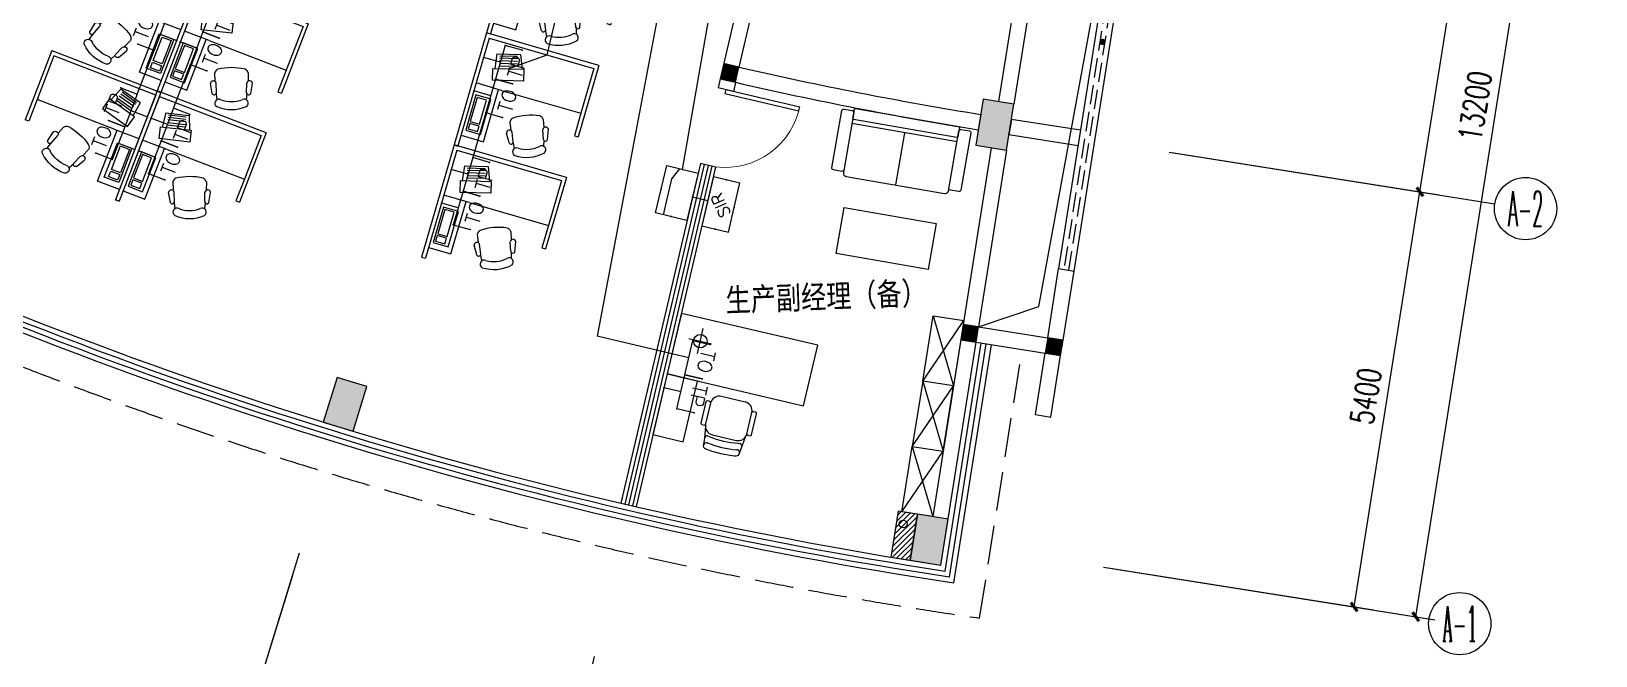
# Model space of a CAD drawing. Extents: x 13680 to 1640314, y -473492 to 65390.
# Drawn here: x 1381454 to 1401544, y -441717 to -433692 of the extents above; entities that cross this region are included whole.
import ezdxf
from ezdxf.enums import TextEntityAlignment as Align

# ---------------------------------------------------------------- set-up
doc = ezdxf.new("R2010")
doc.units = 0
doc.header["$LTSCALE"] = 1000
doc.header["$MEASUREMENT"] = 0
doc.linetypes.add('DASH', pattern=[0.35, 0.25, -0.1])
for name, color, linetype in [('AXIS', 1, 'Continuous'), ('AXIS_TEXT', 7, 'Continuous'), ('COLUMN', 255, 'Continuous'), ('DIM_LEAD', 4, 'Continuous'), ('EQUIP-通讯', 6, 'Continuous'), ('HATCH', 8, 'Continuous'), ('LINE', 123, 'Continuous'), ('PUB_HATCH', 8, 'Continuous'), ('PUB_TEXT', 7, 'Continuous'), ('STAIR', 2, 'Continuous'), ('TEL_TEXT', 7, 'Continuous'), ('VPIPE-雨水', 4, 'DASH'), ('WALL', 255, 'Continuous'), ('WINDOW', 2, 'Continuous'), ('WIRE-照明', 120, 'Continuous'), ('装修家具', 8, 'Continuous')]:
    doc.layers.add(name, color=color, linetype=linetype)
doc.styles.add('_HZTXT', font='txt.shx', dxfattribs={"width": 0.8, "bigfont": 'HZTXT.shx'})
doc.styles.add('_TCH_AXIS', font='COMPLEX', dxfattribs={"bigfont": 'GBCBIG'})
doc.styles.add('_TCH_DIM_T3', font='SIMPLEX', dxfattribs={"width": 0.705882, "bigfont": 'GBCBIG'})
doc.styles.add('_TEL_DIM', font='SIMPLEX', dxfattribs={"width": 0.8, "height": 3.5, "bigfont": 'HZTXT'})
doc.styles.add('宋体', font='', dxfattribs={"width": 0.8})
doc.styles.get('宋体').set_extended_font_data('SimSun')
doc.dimstyles.new('_TCH_ARCH&&100', dxfattribs={"dimtxt": 297.5, "dimasz": 100, "dimexe": 250, "dimexo": 300, "dimgap": 126.25, "dimtad": 1, "dimdec": 0, "dimzin": 0, "dimdsep": 46, "dimtxsty": '_TCH_DIM_T3', "dimblk": 'ARCHTICK', "dimcen": 0.09, "dimclrt": 7, "dimazin": 2, "dimtfac": 1, "dimtdec": 0, "dimtix": 1, "dimtmove": 2, "dimatfit": 3, "dimfxl": 1, "dimtolj": 1, "dimtzin": 0, "dimarcsym": 0})
doc.dimstyles.new('_TCH_ARROW&&100', dxfattribs={"dimtxt": 297.5, "dimasz": 200, "dimexe": 250, "dimexo": 300, "dimgap": 126.25, "dimtad": 1, "dimdec": 0, "dimzin": 0, "dimdsep": 46, "dimtxsty": '_TCH_DIM_T3', "dimcen": 0.09, "dimclrt": 7, "dimazin": 2, "dimtfac": 1, "dimtdec": 0, "dimtix": 1, "dimtmove": 2, "dimatfit": 3, "dimfxl": 1, "dimtolj": 1, "dimtzin": 0, "dimarcsym": 0})

# ---------------------------------------------------------------- blocks, each defined once
blk = doc.blocks.new('yg')
at = {"layer": 'VPIPE-雨水', "linetype": 'Continuous'}
blk.add_circle((432554, 245591), 50, dxfattribs=at)
blk = doc.blocks.new('_ArchTick')
at = {"color": 0, "linetype": 'ByBlock', "const_width": 0.4}
blk.add_lwpolyline([(-0.5, -0.5), (0.5, 0.5)], dxfattribs=at)
blk = doc.blocks.new('*D403')
at = {"layer": 'AXIS', "color": 0, "lineweight": -2, "transparency": 16777216}
for p, q in [((1408295, -452505), (1411702, -453045)), ((1410610, -458339), (1411455, -453005)), ((1407450, -457838), (1410857, -458378))]:
    blk.add_line(p, q, dxfattribs=at)
at = {"layer": 'Defpoints', "color": 0, "transparency": 16777216}
for p in [(1407998, -452458), (1411455, -453005), (1407154, -457791)]:
    blk.add_point(p, dxfattribs=at)
at = {"layer": 'AXIS', "color": 0, "lineweight": -2, "transparency": 16777216, "xscale": 100, "yscale": 100, "zscale": 100}
for p, rotation in [((1411455, -453005), 80.99988415222704), ((1410610, -458339), 260.999884152227)]:
    blk.add_blockref('_ArchTick', p, dxfattribs=dict(at, rotation=rotation))
at = {"layer": 'AXIS', "color": 7, "transparency": 16777216, "insert": (1410761, -455629), "char_height": 297.5, "attachment_point": 5, "rotation": 80.9999, "style": '_TCH_DIM_T3'}
blk.add_mtext('\\A1;5400', dxfattribs=at)
blk = doc.blocks.new('*D404')
at = {"layer": 'AXIS', "color": 0, "lineweight": -2, "transparency": 16777216}
for p, q in [((1409515, -444801), (1412922, -445341)), ((1411455, -453005), (1412675, -445301)), ((1408295, -452505), (1411702, -453045))]:
    blk.add_line(p, q, dxfattribs=at)
at = {"layer": 'Defpoints', "color": 0, "transparency": 16777216}
for p in [(1409219, -444754), (1412675, -445301), (1407998, -452458)]:
    blk.add_point(p, dxfattribs=at)
at = {"layer": 'AXIS', "color": 0, "lineweight": -2, "transparency": 16777216, "xscale": 100, "yscale": 100, "zscale": 100}
for p, rotation in [((1412675, -445301), 80.99988415222737), ((1411455, -453005), 260.9998841522274)]:
    blk.add_blockref('_ArchTick', p, dxfattribs=dict(at, rotation=rotation))
at = {"layer": 'AXIS', "color": 7, "transparency": 16777216, "insert": (1411794, -449110), "char_height": 297.5, "attachment_point": 5, "rotation": 80.9999, "style": '_TCH_DIM_T3'}
blk.add_mtext('\\A1;7800', dxfattribs=at)
blk = doc.blocks.new('*D405')
at = {"layer": 'AXIS', "color": 0, "lineweight": -2, "transparency": 16777216}
for p, q in [((1409515, -444801), (1413713, -445466)), ((1411401, -458464), (1413466, -445427)), ((1407450, -457838), (1411648, -458503))]:
    blk.add_line(p, q, dxfattribs=at)
at = {"layer": 'Defpoints', "color": 0, "transparency": 16777216}
for p in [(1409219, -444754), (1413466, -445427), (1407154, -457791)]:
    blk.add_point(p, dxfattribs=at)
at = {"layer": 'AXIS', "color": 0, "lineweight": -2, "transparency": 16777216, "xscale": 100, "yscale": 100, "zscale": 100}
for p, rotation in [((1413466, -445427), 80.99988415222768), ((1411401, -458464), 260.9998841522277)]:
    blk.add_blockref('_ArchTick', p, dxfattribs=dict(at, rotation=rotation))
at = {"layer": 'AXIS', "color": 7, "transparency": 16777216, "insert": (1412162, -451902), "char_height": 297.5, "attachment_point": 5, "rotation": 80.9999, "style": '_TCH_DIM_T3'}
blk.add_mtext('\\A1;13200', dxfattribs=at)
blk = doc.blocks.new('*D421')
at = {"layer": 'AXIS', "color": 0, "lineweight": -2, "transparency": 16777216}
for p, q in [((1389493, -455039), (1388450, -457256)), ((1396976, -457934), (1396255, -460276))]:
    blk.add_line(p, q, dxfattribs=at)
blk.add_arc((1413677, -403645), 59000, 244.99422, 252.70578, dxfattribs=at)
at = {"layer": 'AXIS', "color": 0, "transparency": 16777216}
for points in [[(1388723, -457145), (1388752, -457085), (1388556, -457030)], [(1396148, -459946), (1396128, -460010), (1396329, -460037)]]:
    blk.add_solid(points, dxfattribs=at)
at = {"layer": 'Defpoints', "color": 0, "transparency": 16777216}
for p in [(1413677, -403645), (1389621, -454768), (1397064, -457648), (1391099, -458154)]:
    blk.add_point(p, dxfattribs=at)
at = {"layer": 'AXIS', "color": 7, "transparency": 16777216, "insert": (1392489, -458415), "char_height": 297.5, "attachment_point": 5, "rotation": 338.85, "style": '_TCH_DIM_T3'}
blk.add_mtext('\\A1;8.1°', dxfattribs=at)
blk = doc.blocks.new('*D422')
at = {"layer": 'AXIS', "color": 0, "lineweight": -2, "transparency": 16777216}
for p, q in [((1396976, -457934), (1396255, -460276)), ((1400852, -458978), (1400299, -461365))]:
    blk.add_line(p, q, dxfattribs=at)
blk.add_arc((1413677, -403645), 59000, 253.09422, 256.75577, dxfattribs=at)
at = {"layer": 'AXIS', "color": 0, "transparency": 16777216}
for points in [[(1396510, -460127), (1396530, -460064), (1396329, -460037)], [(1400168, -461044), (1400153, -461109), (1400355, -461122)]]:
    blk.add_solid(points, dxfattribs=at)
at = {"layer": 'Defpoints', "color": 0, "transparency": 16777216}
for p in [(1413677, -403645), (1397064, -457648), (1400920, -458686), (1397662, -460430)]:
    blk.add_point(p, dxfattribs=at)
at = {"layer": 'AXIS', "color": 7, "transparency": 16777216, "insert": (1398404, -460349), "char_height": 297.5, "attachment_point": 5, "rotation": 344.925, "style": '_TCH_DIM_T3'}
blk.add_mtext('\\A1;4.05°', dxfattribs=at)
blk = doc.blocks.new('*D423')
at = {"layer": 'AXIS', "color": 0, "lineweight": -2, "transparency": 16777216}
for p, q in [((1400852, -458978), (1400299, -461365)), ((1404792, -459746), (1404408, -462166))]:
    blk.add_line(p, q, dxfattribs=at)
blk.add_arc((1413677, -403645), 59000, 257.14422, 260.80566, dxfattribs=at)
at = {"layer": 'AXIS', "color": 0, "transparency": 16777216}
for points in [[(1400542, -461199), (1400557, -461134), (1400355, -461122)], [(1404255, -461854), (1404245, -461920), (1404448, -461919)]]:
    blk.add_solid(points, dxfattribs=at)
at = {"layer": 'Defpoints', "color": 0, "transparency": 16777216}
for p in [(1413677, -403645), (1400920, -458686), (1404839, -459450), (1401713, -461419)]:
    blk.add_point(p, dxfattribs=at)
at = {"layer": 'AXIS', "color": 7, "transparency": 16777216, "insert": (1402447, -461286), "char_height": 297.5, "attachment_point": 5, "rotation": 348.9749, "style": '_TCH_DIM_T3'}
blk.add_mtext('\\A1;4.05°', dxfattribs=at)
blk = doc.blocks.new('*D424')
at = {"layer": 'AXIS', "color": 0, "lineweight": -2, "transparency": 16777216}
for p, q in [((1356877, -403645), (1353627, -403645)), ((1404792, -459746), (1404283, -462956))]:
    blk.add_line(p, q, dxfattribs=at)
blk.add_arc((1413677, -403645), 59800, 180.19165, 260.80826, dxfattribs=at)
at = {"layer": 'AXIS', "color": 0, "transparency": 16777216}
for points in [[(1353844, -403845), (1353911, -403845), (1353877, -403645)], [(1404130, -462645), (1404120, -462710), (1404322, -462709)]]:
    blk.add_solid(points, dxfattribs=at)
at = {"layer": 'Defpoints', "color": 0, "transparency": 16777216}
for p in [(1357177, -403645), (1413677, -403645), (1360395, -430794), (1404839, -459450)]:
    blk.add_point(p, dxfattribs=at)
at = {"layer": 'AXIS', "color": 7, "transparency": 16777216, "insert": (1368414, -442304), "char_height": 297.5, "attachment_point": 5, "rotation": 310.5, "style": '_TCH_DIM_T3'}
blk.add_mtext('\\A1;81°', dxfattribs=at)
blk = doc.blocks.new('A$C44F7551D')
at = {"layer": '装修家具', "color": 8}
for p, q in [((0, 400), (850, 0)), ((850, 400), (0, 0))]:
    blk.add_line(p, q, dxfattribs=at)
blk.add_lwpolyline([(0, 400), (0, 0), (850, 0), (850, 400)], close=True, dxfattribs=at)
blk = doc.blocks.new('A$C4CDD4A0C')
at = {"layer": '装修家具', "color": 8}
for p, q in [((1426, 1634), (1426, 1335)), ((1264, 1482), (1593, 1482)), ((386, 1218), (386, 1188)), ((682, 1234), (402, 1234)), ((697, 1188), (697, 1218)), ((222, 1146), (139, 1139)), ((371, 1167), (222, 1146)), ((260, 1116), (258, 1094)), ((288, 1056), (288, 744)), ((685, 1173), (405, 1173)), ((682, 1172), (682, 1172)), ((794, 744), (794, 1056)), ((794, 1056), (794, 1056)), ((139, 663), (222, 654)), ((222, 654), (371, 633)), ((258, 709), (259, 686)), ((386, 612), (386, 582)), ((395, 628), (682, 628)), ((682, 628), (682, 628)), ((697, 582), (697, 612)), ((402, 566), (682, 566))]:
    blk.add_line(p, q, dxfattribs=at)
for points in [[(917, 1400), (917, 1800), (117, 1800), (117, 1400)], [(1717, 0), (1717, 1800), (917, 1800), (917, 0)]]:
    blk.add_lwpolyline(points, close=True, dxfattribs=at)
blk.add_circle((1425, 1482), 86.5, dxfattribs=at)
for centre, radius, start, end in [((402, 1218), 15.6, 90, 180), ((682, 1218), 15.6, 0, 90), ((1453, 898), 1374, 171.4477, 179.9347), ((133, 1101), 38.4, 81.1166, 176.8521), ((118, 1087), 55.7, 6.303, 68.0435), ((1455, 900), 1296, 171.4477, 188.5523), ((230, 1117), 30.1, 357.8693, 100.843), ((1539, 901), 1296, 171.4477, 188.5523), ((405, 1056), 117, 90, 180), ((402, 1188), 15.6, 180, 261.0411), ((682, 1188), 15.6, 270, 0), ((678, 1056), 117, 0, 88.0898), ((1453, 902), 1374, 180.0653, 188.5523), ((136, 705), 41.7, 190.1524, 273.9531), ((137, 700), 37.3, 272.6932, 11.282), ((227, 686), 32.5, 262.6639, 359.9194), ((405, 744), 117, 180, 266.9085), ((402, 612), 15.6, 90, 180), ((678, 744), 117, 271.9102, 0), ((682, 612), 15.6, 0, 90), ((402, 582), 15.6, 180, 270), ((682, 582), 15.6, 270, 0)]:
    blk.add_arc(centre, radius, start, end, dxfattribs=at)
blk = doc.blocks.new('A$C78CF44EF')
at = {"layer": '装修家具', "color": 8}
for p, q in [((2574, 1083), (1204, 1083)), ((1889, 1083), (1889, 401))]:
    blk.add_line(p, q, dxfattribs=at)
at = {"layer": '装修家具', "color": 4}
blk.add_line((2563, 1138), (1215, 1138), dxfattribs=at)
at = {"layer": '装修家具', "color": 4, "flags": 128}
for points in [[(1204, 478, -0.414214), (1182, 456), (1071, 456, -0.414216), (1049, 478), (1049, 1226, -0.198904), (1056, 1242, -0.198911), (1071, 1248), (1182, 1248, -0.414211), (1204, 1226, -0.414211)], [(1204, 1149), (1204, 1270, -0.198896), (1208, 1278, -0.198912), (1215, 1281), (2563, 1281, -0.414208), (2574, 1270), (2574, 1149)], [(1204, 1226), (1204, 445, 0.414215), (1248, 401), (2530, 401, 0.414214), (2574, 445), (2574, 1226)], [(2574, 1226, -0.414214), (2596, 1248), (2707, 1248, -0.198912), (2723, 1242, -0.198912), (2729, 1226), (2729, 478, -0.414218), (2707, 456), (2596, 456, -0.414216), (2574, 478, -0.414216)]]:
    blk.add_lwpolyline(points, format="xyb", dxfattribs=at)
at = {"layer": '装修家具', "color": 4}
blk.add_lwpolyline([(2489, -599), (1289, -599), (1289, 1), (2489, 1)], close=True, dxfattribs=at)
at = {"layer": '装修家具', "color": 8}
for centre, start, end in [((1215, 1149), 180, 270), ((2563, 1149), 270, 0)]:
    blk.add_arc(centre, 11, start, end, dxfattribs=at)
blk = doc.blocks.new('A$C3ECB1412')
at = {"layer": '装修家具', "color": 8}
for p, q in [((0, 1500), (0, 0)), ((0, 1500), (0, 0)), ((1500, 1500), (0, 1500)), ((0, 1500), (50, 1500)), ((50, 1444), (50, 844)), ((50, 1444), (1450, 1444)), ((1450, 1444), (1450, 844)), ((1500, 1500), (1500, 544)), ((201, 1278), (496, 1355)), ((201, 1278), (227, 1087)), ((244, 1263), (466, 1322)), ((250, 1237), (473, 1295)), ((259, 1205), (482, 1263)), ((268, 1171), (491, 1229)), ((496, 1355), (567, 1176)), ((205, 1083), (588, 1184)), ((243, 937), (205, 1083)), ((626, 1037), (243, 937)), ((276, 1140), (499, 1199)), ((588, 1184), (626, 1037)), ((50, 844), (50, 0)), ((50, 844), (50, 0)), ((390, 844), (50, 844)), ((350, 144), (350, 844)), ((390, 844), (1450, 844)), ((1450, 844), (1450, 544)), ((90, 695), (90, 223)), ((289, 695), (90, 695)), ((115, 670), (115, 347)), ((239, 670), (115, 670)), ((239, 347), (239, 670)), ((289, 223), (289, 695)), ((1008, 635), (1043, 536)), ((605, 480), (646, 383)), ((1081, 386), (1038, 507)), ((1132, 400), (1108, 527)), ((1450, 544), (1500, 544)), ((90, 223), (289, 223)), ((115, 347), (239, 347)), ((239, 323), (115, 323)), ((115, 323), (115, 248)), ((115, 248), (239, 248)), ((239, 248), (239, 323)), ((671, 223), (604, 333)), ((719, 246), (669, 365)), ((719, 236), (753, 168)), ((1088, 377), (1108, 304)), ((0, 0), (50, 0)), ((50, 144), (350, 144))]:
    blk.add_line(p, q, dxfattribs=at)
for centre, radius, start, end in [((1036, -39), 708, 96.8246, 125.3087), ((950, 594), 70.3, 35.575, 88.634), ((675, 488), 70.3, 133.4994, 186.5584), ((1074, 512), 36.8, 24.5799, 187.0599), ((639, 344), 36.8, 35.0735, 197.5535), ((691, 242), 27.9, 223.2902, 8.784), ((800, 575), 489, 268.3277, 313.8056), ((797, 582), 394, 270.7801, 311.3533), ((1098, 254), 51.9, 322.3317, 140.7492), ((1104, 401), 27.9, 213.3494, 358.8432), ((795, 137), 51.9, 81.3842, 259.8017)]:
    blk.add_arc(centre, radius, start, end, dxfattribs=at)
blk = doc.blocks.new('$DorLib2D$00000001')
for p, q in [((0.45, 0.975), (0.5, 0.975)), ((0.45, 0), (0.45, 0.975)), ((0.5, 0), (0.5, 0.975)), ((0.5, 0), (0.45, 0))]:
    blk.add_line(p, q)
at = {"lineweight": 13}
blk.add_arc((0.475, 0), 0.975, 91.4693, 180, dxfattribs=at)
blk = doc.blocks.new('$equip$00001847')
for p, q in [((-0.5, 0.499), (-0.5, 0.999)), ((0.5, 0.999), (0.5, 0.499)), ((0.5, 0.499), (-0.5, 0.499)), ((0, 0.5), (0, 0))]:
    blk.add_line(p, q)
for p in [(-0.5, 0.999), (0.5, 0.999), (-0.5, 0.499), (0.5, 0.499), (0, 0)]:
    blk.add_point(p)
at = {"color": 7, "style": '_TEL_DIM'}
blk.add_attdef('$TEXT$', text='', height=0.4, dxfattribs=at).set_placement((0, 0.999), align=Align.MIDDLE_CENTER)
at = {"color": 7, "style": '_TEL_DIM', "flags": 1}
blk.add_attdef('A', text='', height=0.00002, dxfattribs=at).set_placement((0, 0), align=Align.MIDDLE_CENTER)
blk = doc.blocks.new('$equip$00001867')
for p, q in [((-0.5, 0.499), (-0.5, 0.999)), ((0.5, 0.999), (0.5, 0.499)), ((0.5, 0.499), (-0.5, 0.499)), ((0, 0.5), (0, 0))]:
    blk.add_line(p, q)
for p in [(-0.5, 0.999), (0.5, 0.999), (-0.5, 0.499), (0.5, 0.499), (0, 0)]:
    blk.add_point(p)
at = {"color": 7, "style": '_TEL_DIM'}
blk.add_attdef('$TEXT$', text='', height=0.4, dxfattribs=at).set_placement((0, 0.999), align=Align.MIDDLE_CENTER)
at = {"color": 7, "style": '_TEL_DIM', "flags": 1}
blk.add_attdef('A', text='', height=0.00002, dxfattribs=at).set_placement((0, 0), align=Align.MIDDLE_CENTER)
blk = doc.blocks.new('$equip$00001876')
at = {"color": 0, "linetype": 'Continuous'}
blk.add_lwpolyline([(-0.625, 0.415), (0.625, 0.415), (0.625, -0.415), (-0.625, -0.415)], close=True, dxfattribs=at)
blk.add_lwpolyline([(0.625, 0.075), (0.325, 0.215), (-0.625, 0.215)], dxfattribs=at)
for p in [(0, 0.415), (-0.625, 0), (0.625, 0), (0, -0.415)]:
    blk.add_point(p)
at = {"layer": 'TEL_TEXT', "style": '_TEL_DIM', "flags": 1}
blk.add_attdef('A', text='', height=0.00002, dxfattribs=at).set_placement((0, 0), align=Align.MIDDLE_CENTER)
blk = doc.blocks.new('$equip$00001889')
for p, q in [((-0.65, 0.35), (-0.65, -0.35)), ((0.65, 0.35), (-0.65, 0.35)), ((0.65, 0.35), (0.65, -0.35)), ((-0.65, -0.35), (0.65, -0.35))]:
    blk.add_line(p, q)
for p in [(-0.65, 0), (0, 0.35), (0.65, 0), (0, -0.35)]:
    blk.add_point(p)
at = {"color": 7, "style": '_TEL_DIM'}
blk.add_attdef('$TEXT$', text='', height=0.3, dxfattribs=at).set_placement((-0.02, -0.003), align=Align.MIDDLE_CENTER)
at = {"color": 7, "style": '_TEL_DIM', "flags": 1}
blk.add_attdef('A', text='', height=0.00002, dxfattribs=at).set_placement((0, 0), align=Align.MIDDLE_CENTER)
blk = doc.blocks.new('3FX')
at = {"layer": 'PUB_HATCH', "linetype": 'ByBlock'}
for points in [[(1402470.5, -451552.1), (1402665.4, -451597.2), (1402710.5, -451402.4), (1402515.7, -451357.2)], [(1405755.8, -454937.6), (1405787.1, -454740.1), (1405589.5, -454708.8), (1405558.3, -454906.3)], [(1406841.4, -455109.6), (1406872.7, -454912), (1406675.2, -454880.7), (1406643.9, -455078.3)]]:
    blk.add_hatch(color=256, dxfattribs=at).paths.add_polyline_path(points)
at = {"layer": 'PUB_HATCH'}
for points in [[(1406147, -452468.4), (1406240.8, -451875.8), (1405845.7, -451813.2), (1405751.9, -452405.8)], [(1397372.7, -455964), (1397755.1, -456081.6), (1397931.5, -455508.1), (1397549.2, -455390.5)], [(1405302.3, -457801.5), (1405396.1, -457208.9), (1405001.1, -457146.3), (1404907.2, -457738.9)]]:
    blk.add_hatch(color=256, dxfattribs=at).paths.add_polyline_path(points)
at = {"layer": 'WALL'}
h = blk.add_hatch(dxfattribs=at)
h.set_pattern_fill('ANSI31', color=8, scale=30)
h.set_pattern_definition([(45, (1240280.945, -462691.366), (-33.67596, 33.67596), [])])
h.paths.add_polyline_path([(1404908.3, -457738.6), (1405002, -457146.8), (1404754.1, -457107.6), (1404660.4, -457699.4)])
at = {"layer": 'AXIS'}
for p, q in [((1408236.5, -452495.6), (1412416.2, -453157.7)), ((1397064, -457647.6), (1395887.9, -461470.8)), ((1407391.8, -457829.2), (1411571.5, -458491.2))]:
    blk.add_line(p, q, dxfattribs=at)
for centre in [(1412811.3, -453220.2), (1411966.6, -458553.7)]:
    blk.add_circle(centre, 400, dxfattribs=at)
at = {"layer": 'COLUMN', "linetype": 'ByBlock'}
for p, q in [((1402515.7, -451357.2), (1402470.5, -451552.1)), ((1402710.5, -451402.4), (1402515.7, -451357.2)), ((1402665.4, -451597.2), (1402710.5, -451402.4)), ((1402470.5, -451552.1), (1402665.4, -451597.2)), ((1405589.5, -454708.8), (1405558.3, -454906.3)), ((1405787.1, -454740.1), (1405589.5, -454708.8)), ((1405755.8, -454937.6), (1405787.1, -454740.1)), ((1405558.3, -454906.3), (1405755.8, -454937.6)), ((1406675.2, -454880.7), (1406643.9, -455078.3)), ((1406872.7, -454912), (1406675.2, -454880.7)), ((1406841.4, -455109.6), (1406872.7, -454912)), ((1406643.9, -455078.3), (1406841.4, -455109.6))]:
    blk.add_line(p, q, dxfattribs=at)
at = {"layer": 'COLUMN'}
for p, q in [((1405845.7, -451813.2), (1405751.9, -452405.8)), ((1406240.8, -451875.8), (1405845.7, -451813.2)), ((1406147, -452468.4), (1406240.8, -451875.8)), ((1407097.3, -452213.9), (1406209.1, -452073.3)), ((1405751.9, -452405.8), (1406147, -452468.4)), ((1407066, -452411.5), (1406177.9, -452270.8)), ((1397549.2, -455390.5), (1397372.7, -455964)), ((1397931.5, -455508.1), (1397549.2, -455390.5)), ((1397755.1, -456081.6), (1397931.5, -455508.1)), ((1397372.7, -455964), (1397755.1, -456081.6)), ((1405001.1, -457146.3), (1404907.2, -457738.9)), ((1405396.1, -457208.9), (1405001.1, -457146.3)), ((1405302.3, -457801.5), (1405396.1, -457208.9)), ((1404907.2, -457738.9), (1405302.3, -457801.5))]:
    blk.add_line(p, q, dxfattribs=at)
at = {"layer": 'DIM_LEAD', "const_width": 40}
blk.add_lwpolyline([(1407363.5, -451091.6, 1), (1407392.3, -451063.9, 1)], format="xyb", close=True, dxfattribs=at)
at = {"layer": 'LINE', "linetype": 'DASH', "ltscale": 2}
blk.add_line((1405800.9, -458482.5), (1406347.5, -455031.3), dxfattribs=at)
blk.add_arc((1413677.3, -403645.3), 55400, 179.17262, 261.82632, dxfattribs=at)
at = {"layer": 'STAIR'}
for p, q in [((1406559.6, -454478.3), (1407879.6, -447275.5)), ((1405786.2, -454739.9), (1406559.6, -454478.3))]:
    blk.add_line(p, q, dxfattribs=at)
at = {"layer": 'WALL'}
for p, q in [((1402978.6, -449360), (1402470.5, -451552)), ((1403139.5, -449551.3), (1402710.5, -451402.3)), ((1406332.8, -450016.9), (1406043.3, -451844.5)), ((1406506.9, -450196.4), (1406240.8, -451875.8)), ((1402470.5, -451552), (1402470.5, -451552)), ((1405814.9, -452010.4), (1405782.8, -452207.8)), ((1406209.1, -452073.3), (1406177.9, -452270.8)), ((1405949.4, -452437.1), (1405589.6, -454708.8)), ((1406147, -452468.4), (1405787.1, -454740.1)), ((1406674.9, -454880.7), (1406815.7, -453991.8)), ((1406815.7, -453991.8), (1407013.2, -454023.1)), ((1406872.4, -454912), (1407013.2, -454023.1)), ((1405787.1, -454740.1), (1406674.9, -454880.7)), ((1405755.8, -454937.6), (1406643.6, -455078.2)), ((1406518.5, -455867.9), (1406643.6, -455078.2)), ((1406716.1, -455899.2), (1406841.1, -455109.5)), ((1406518.5, -455867.9), (1406716.1, -455899.2))]:
    blk.add_line(p, q, dxfattribs=at)
at = {"layer": 'WALL', "color": 4, "linetype": 'ByBlock'}
for p, q in [((1402470.5, -451552.1), (1402443.3, -451668.4)), ((1402665.3, -451597.6), (1402638, -451714)), ((1402215.5, -452642.1), (1401195, -457004.8)), ((1402410.3, -452687.7), (1401389.7, -457050.3)), ((1405558.3, -454906.3), (1405198.5, -457177.6))]:
    blk.add_line(p, q, dxfattribs=at)
at = {"layer": 'WALL', "linetype": 'ByBlock'}
for p, q in [((1402638.5, -451714.1), (1402443.3, -451668.4)), ((1402410.3, -452687.7), (1402215.5, -452642.1))]:
    blk.add_line(p, q, dxfattribs=at)
at = {"layer": 'WALL', "color": 8, "linetype": 'ByBlock'}
for p, q in [((1402264.2, -452653.5), (1401243.7, -457016.2)), ((1402312.9, -452664.9), (1401292.3, -457027.5)), ((1402361.6, -452676.3), (1401341, -457038.9))]:
    blk.add_line(p, q, dxfattribs=at)
at = {"layer": 'WALL', "color": 2}
blk.add_lwpolyline([(1404907.3, -457738.5), (1405001, -457146.7), (1404753.1, -457107.5), (1404659.4, -457699.3)], close=True, dxfattribs=at)
at = {"layer": 'WALL'}
for radius, start in [(49000, 257.06693), (49200, 257.0665)]:
    blk.add_arc((1413677.3, -403645.3), radius, start, 260.76651, dxfattribs=at)
at = {"layer": 'WINDOW'}
for p, q in [((1407738.7, -448164.6), (1406815.7, -453991.8)), ((1407013.2, -454023.1), (1407936.3, -448195.9)), ((1405301.3, -457801.4), (1405754.9, -454937.5)), ((1405357, -457877.8), (1405821.1, -454948)), ((1405411.9, -457952.9), (1405886.3, -454958.3)), ((1405467.7, -458029.2), (1405952.5, -454968.8))]:
    blk.add_line(p, q, dxfattribs=at)
at = {"layer": 'WINDOW', "linetype": 'DASH'}
for p, q in [((1407804.9, -448175.1), (1406881.9, -454002.3)), ((1406947.1, -454012.6), (1407870.1, -448185.4))]:
    blk.add_line(p, q, dxfattribs=at)
at = {"layer": 'WINDOW'}
for radius, end in [(54933, 261.34624), (54867, 261.27773), (54800, 261.20802), (55000, 261.41561)]:
    blk.add_arc((1413677.3, -403645.3), radius, 244.90455, end, dxfattribs=at)
at = {"layer": 'HATCH'}
blk.add_blockref('yg', (972264.6, -702863.5), dxfattribs=at)
blk.add_blockref('yg', (972264.6, -702863.5), dxfattribs=at)
at = {"layer": 'WINDOW', "xscale": 1000, "yscale": -1000, "zscale": 1000, "rotation": 76.83359518172055}
blk.add_blockref('$DorLib2D$00000001', (1402426.8, -452178.1), dxfattribs=at)
at = {"layer": '装修家具', "color": 8}
for name, p, rotation in [('A$C3ECB1412', (1399469.9, -450961.8), 343.8509566471357), ('A$C3ECB1412', (1395240.3, -451708.2), 338.9817337632682), ('A$C3ECB1412', (1399052.7, -452402.6), 343.8509566471357), ('A$C3ECB1412', (1394702.3, -453108.4), 338.9817337632682), ('A$C3ECB1412', (1398635.5, -453843.4), 343.8509566471357), ('A$C4CDD4A0C', (1403332.2, -456648.4), 76.83200112231313), ('A$C44F7551D', (1405331.5, -456338.1), 80.99848611612954)]:
    blk.add_blockref(name, p, dxfattribs=dict(at, rotation=rotation))
at = {"layer": '装修家具', "color": 8, "xscale": -1}
for name, p, rotation in [('A$C3ECB1412', (1395287, -451726.1), 338.9817337632778), ('A$C3ECB1412', (1394749, -453126.3), 338.9817337632778), ('A$C44F7551D', (1405597.5, -454659), 80.99848611612761), ('A$C44F7551D', (1405331.5, -456338.1), 80.99848611612906)]:
    blk.add_blockref(name, p, dxfattribs=dict(at, rotation=rotation))
at = {"layer": '装修家具', "linetype": 'ByBlock', "rotation": 350.1534196555106}
blk.add_blockref('A$C78CF44EF', (1402789.3, -452988.3), dxfattribs=at)
at = {"layer": 'AXIS_TEXT', "style": '_TCH_AXIS'}
for s, width, p, p2 in [('A-2', 0.344262, (1412585, -453446.5), (1413037.6, -453446.5)), ('A-1', 0.375, (1411740.3, -458780), (1412192.8, -458780))]:
    blk.add_text(s, height=452.55, dxfattribs=dict(at, width=width)).set_placement(p, p2, align=Align.FIT)
at = {"layer": 'PUB_TEXT', "linetype": 'ByBlock', "style": '宋体', "width": 0.8}
blk.add_text('生产副经理（备）', height=296.2, rotation=2.1906, dxfattribs=at).set_placement((1402543.7, -454546.5))
at = {"layer": 'WALL', "color": 2, "style": '_HZTXT', "width": 0.8, "flags": 8}
blk.add_attdef('北', text='', height=500, rotation=8, dxfattribs=at).set_placement((1355810.2, -399276.5), align=Align.MIDDLE)
at = {"layer": 'AXIS'}
for base, p1, p2, picture, middle in [((1360395.1, -430793.9), (1357177.3, -403645.3), (1404838.7, -459449.7), '*D424', (1368414.1, -442303.7)), ((1391099, -458154.2), (1389620.8, -454768), (1397064, -457647.6), '*D421', (1392488.7, -458414.5)), ((1397662.3, -460430.2), (1397064, -457647.6), (1400919.5, -458686.1), '*D422', (1398403.9, -460349.4)), ((1401712.8, -461419.5), (1400919.5, -458686.1), (1404838.7, -459449.7), '*D423', (1402446.8, -461286.5))]:
    dim = blk.add_angular_dim_3p(base=base, center=(1413677.3, -403645.3), p1=p1, p2=p2, dimstyle='_TCH_ARROW&&100', dxfattribs=at)
    dim.commit()
    dim.dimension.update_dxf_attribs({"geometry": picture, "text_midpoint": middle})
for p1, p2, distance, picture, middle in [((1407153.6, -457791.4), (1409218.5, -444754), -4300, '*D405', (1412161.5, -451902.4)), ((1407998.3, -452457.9), (1409218.5, -444754), -3500, '*D404', (1411793.7, -449110.4)), ((1407153.6, -457791.4), (1407998.3, -452457.9), -3500, '*D403', (1410761.3, -455629.2))]:
    dim = blk.add_aligned_dim(p1=p1, p2=p2, distance=distance, dimstyle='_TCH_ARCH&&100', dxfattribs=at)
    dim.commit()
    dim.dimension.update_dxf_attribs({"geometry": picture, "text_midpoint": middle})

msp = doc.modelspace()

# ---------------------------------------------------------------- linework, layer by layer
at = {"layer": 'WIRE-照明'}
for p, q in [((1388076.782, -433994.882), (1389639.047, -427485.607)), ((1390275.938, -429375.529), (1388721.74, -437610.618)), ((1389816.718, -435466.367), (1390887.577, -429344.973)), ((1382815.392, -434500.287), (1383030.591, -433940.208)), ((1383281.286, -434679.298), (1383496.485, -434119.218)), ((1387579.923, -434174.689), (1388076.782, -433994.882)), ((1387290.382, -434737.673), (1387123.5, -435313.997)), ((1389945.794, -435818.577), (1390141.426, -435865.528)), ((1389681.043, -437835.055), (1388721.74, -437610.618))]:
    msp.add_line(p, q, dxfattribs=at)

# ---------------------------------------------------------------- block references
msp.add_blockref('3FX', (-12168.458, 17249.31))
at = {"layer": 'EQUIP-通讯'}
ref = msp.add_blockref('$equip$00001867', (1383528.974, -433408.59), dxfattribs=dict(at, xscale=-450.0000000000001, yscale=450, zscale=450, rotation=248.98173376312))
ref.add_attrib('$TEXT$', 'TP', dxfattribs={"layer": '0', "color": 7, "height": 180, "rotation": 68.9817338, "style": '_TEL_DIM'}).set_placement((1383948.614, -433569.828), align=Align.MIDDLE_CENTER)
at = {"layer": 'EQUIP-通讯', "xscale": 450, "yscale": 450, "zscale": 450}
for name, p, rotation, values in [('$equip$00001847', (1383320.901, -433810.716), 68.98173376332944, {'$TEXT$': 'TO'}), ('$equip$00001867', (1382944.302, -434790.856), 68.98173376332944, {'$TEXT$': 'TP'}), ('$equip$00001847', (1382782.903, -435210.915), 68.98173376332944, {'$TEXT$': 'TO'}), ('$equip$00001847', (1389681.043, -437835.055), 256.8320011223348, {'$TEXT$': 'TO'}), ('$equip$00001867', (1389578.53, -438273.223), 256.8320011223348, {'$TEXT$': 'TP'})]:
    msp.add_blockref(name, p, dxfattribs=dict(at, rotation=rotation)).add_auto_attribs(values)
at = {"layer": 'EQUIP-通讯'}
ref = msp.add_blockref('$equip$00001847', (1383367.574, -433828.65), dxfattribs=dict(at, xscale=-450.0000000000001, yscale=450, zscale=450, rotation=248.98173376312))
ref.add_attrib('$TEXT$', 'TO', dxfattribs={"layer": '0', "color": 7, "height": 180, "rotation": 68.9817338, "style": '_TEL_DIM'}).set_placement((1383787.215, -433989.888), align=Align.MIDDLE_CENTER)
ref = msp.add_blockref('$equip$00001867', (1387262.434, -434026.851), dxfattribs=dict(at, xscale=-450.0000000000001, yscale=450.0000000000001, zscale=450.0000000000001, rotation=253.8509566473997))
ref.add_attrib('$TEXT$', 'TP', dxfattribs={"layer": '0', "color": 7, "height": 180, "rotation": 73.8509567, "style": '_TEL_DIM'}).set_placement((1387694.246, -434151.888), align=Align.MIDDLE_CENTER)
ref = msp.add_blockref('$equip$00001847', (1387137.273, -434459.095), dxfattribs=dict(at, xscale=-450.0000000000001, yscale=450.0000000000001, zscale=450.0000000000001, rotation=253.8509566473997))
ref.add_attrib('$TEXT$', 'TO', dxfattribs={"layer": '0', "color": 7, "height": 180, "rotation": 73.8509567, "style": '_TEL_DIM'}).set_placement((1387569.084, -434584.132), align=Align.MIDDLE_CENTER)
ref = msp.add_blockref('$equip$00001867', (1382990.976, -434808.789), dxfattribs=dict(at, xscale=-450.0000000000001, yscale=450, zscale=450, rotation=248.98173376312))
ref.add_attrib('$TEXT$', 'TP', dxfattribs={"layer": '0', "color": 7, "height": 180, "rotation": 68.9817338, "style": '_TEL_DIM'}).set_placement((1383410.616, -434970.027), align=Align.MIDDLE_CENTER)
ref = msp.add_blockref('$equip$00001847', (1382829.576, -435228.849), dxfattribs=dict(at, xscale=-450.0000000000001, yscale=450, zscale=450, rotation=248.98173376312))
ref.add_attrib('$TEXT$', 'TO', dxfattribs={"layer": '0', "color": 7, "height": 180, "rotation": 68.9817338, "style": '_TEL_DIM'}).set_placement((1383249.216, -435390.087), align=Align.MIDDLE_CENTER)
ref = msp.add_blockref('$equip$00001867', (1386845.229, -435467.663), dxfattribs=dict(at, xscale=-450.0000000000001, yscale=450.0000000000001, zscale=450.0000000000001, rotation=253.8509566473997))
ref.add_attrib('$TEXT$', 'TP', dxfattribs={"layer": '0', "color": 7, "height": 180, "rotation": 73.8509567, "style": '_TEL_DIM'}).set_placement((1387277.041, -435592.7), align=Align.MIDDLE_CENTER)
at = {"layer": 'EQUIP-通讯', "xscale": 499.9999999999027, "yscale": 499.9999999999027, "zscale": 499.9999999999027, "rotation": 76.54257257218069}
msp.add_blockref('$equip$00001876', (1389743.992, -435770.287), dxfattribs=at)
at = {"layer": 'EQUIP-通讯'}
ref = msp.add_blockref('$equip$00001847', (1386720.067, -435899.907), dxfattribs=dict(at, xscale=-450.0000000000001, yscale=450.0000000000001, zscale=450.0000000000001, rotation=253.8509566473997))
ref.add_attrib('$TEXT$', 'TO', dxfattribs={"layer": '0', "color": 7, "height": 180, "rotation": 73.8509567, "style": '_TEL_DIM'}).set_placement((1387151.879, -436024.944), align=Align.MIDDLE_CENTER)
ref = msp.add_blockref('$equip$00001889', (1390309.673, -435916.504), dxfattribs=dict(at, xscale=499.9999999999897, yscale=499.9999999999897, zscale=499.9999999999897, rotation=76.8390793581363))
ref.add_attrib('$TEXT$', 'SIR', dxfattribs={"layer": '0', "color": 7, "height": 150, "rotation": 113.9981638, "style": '_TEL_DIM'}).set_placement((1390308.928, -435926.604), align=Align.MIDDLE_CENTER)

doc.saveas('drawing.dxf')
